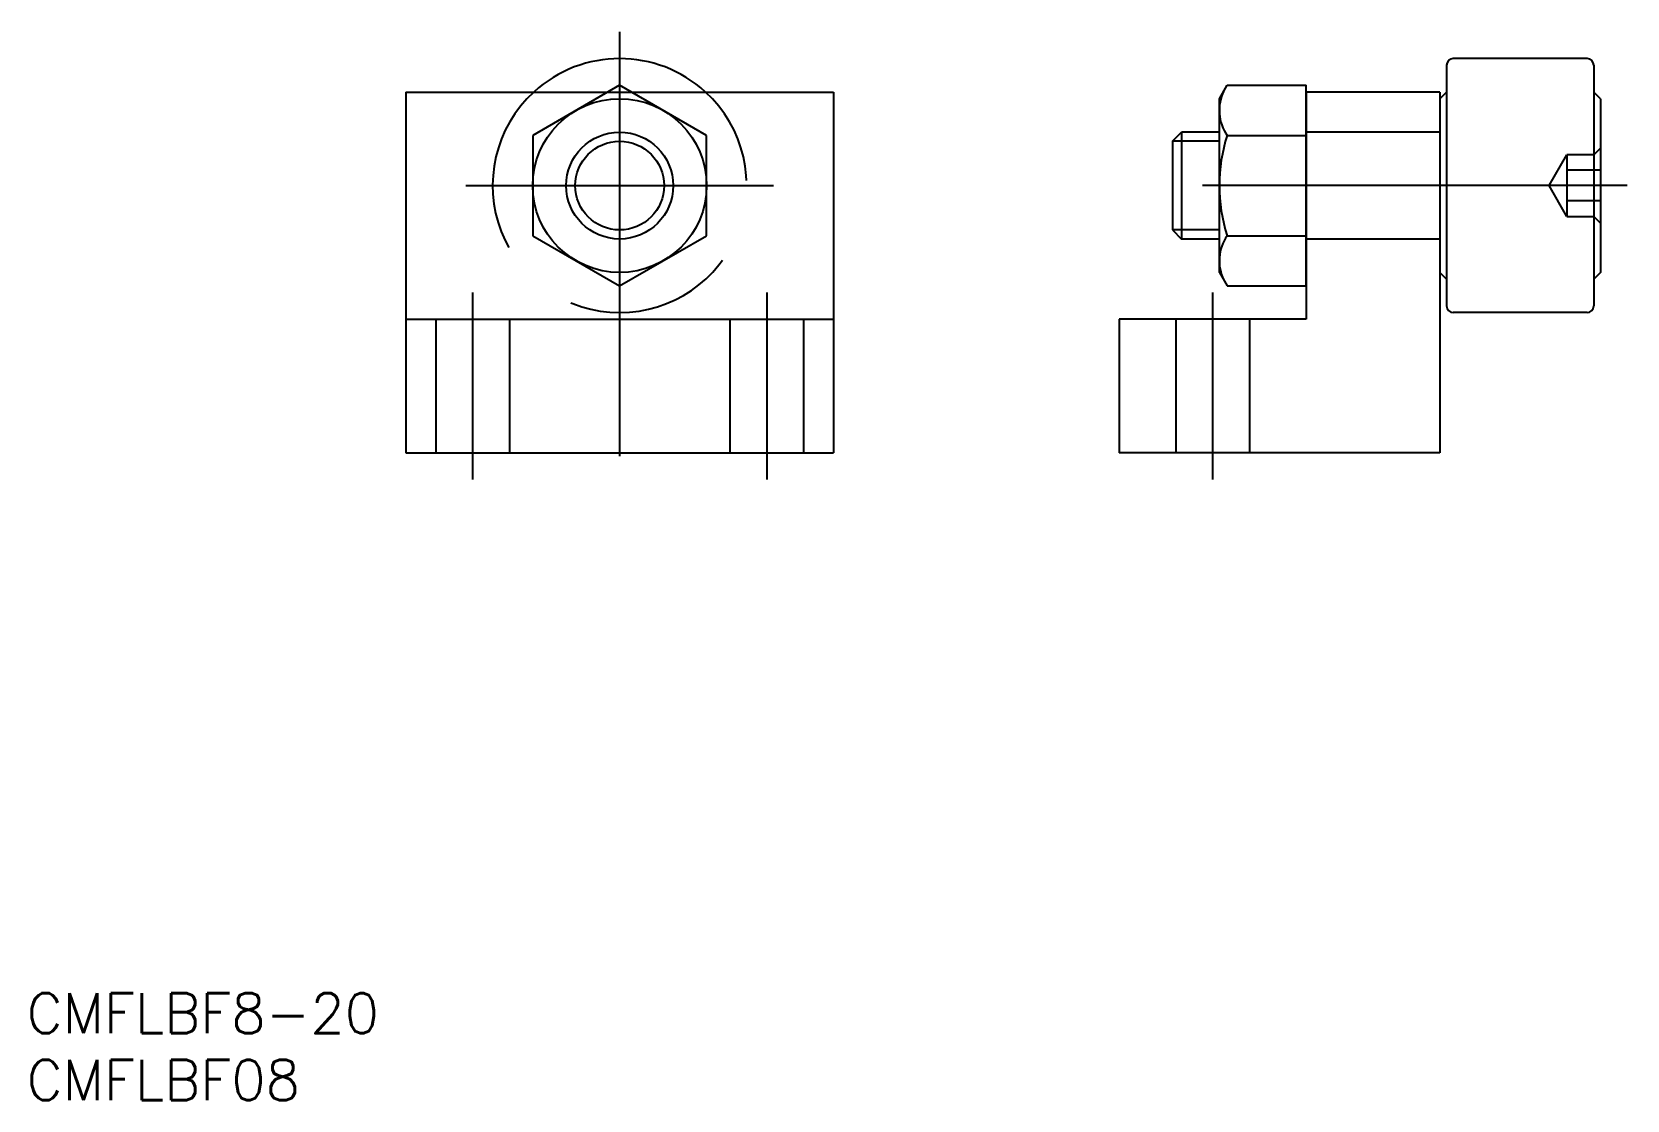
# Model space of a CAD drawing. Extents: x -44 to 75, y -68 to 12.
import ezdxf

# ---------------------------------------------------------------- set-up
doc = ezdxf.new("R2010")
doc.units = 0
doc.linetypes.add('CENTER', pattern=[50.8, 31.75, -6.35, 6.35, -6.35])
doc.linetypes.add('DASHED', pattern=[19.05, 12.7, -6.35])
doc.layers.get('0').update_dxf_attribs({"linetype": 'CONTINUOUS'})
doc.layers.add('CENTER', color=1, linetype='CENTER')
doc.styles.get("Standard").update_dxf_attribs({"font": 'txt.shx', "height": 3, "bigfont": 'bigfont.shx'})

msp = doc.modelspace()

# ---------------------------------------------------------------- linework, layer by layer
at = {"color": 7, "linetype": 'CONTINUOUS'}
for p, q in [((61.85, 9), (61.85, -9)), ((72.35, 9.5), (62.35, 9.5)), ((72.85, 9), (72.85, -9)), ((0, 7.51), (-6.5, 3.75)), ((6.5, 3.75), (0, 7.51)), ((44.85, 6.5), (45.43, 7.51)), ((45.43, 7.51), (51.35, 7.51)), ((51.35, -7.51), (51.35, 7.51)), ((-16, 7), (-16, -20)), ((-16, 7), (-0.88, 7)), ((0.88, 7), (16, 7)), ((16, 7), (16, -20)), ((44.85, -6.5), (44.85, 6.5)), ((61.35, 7), (51.35, 7)), ((51.35, 7), (51.35, -10)), ((61.35, 7), (61.35, -20)), ((61.85, 7), (61.35, 6.5)), ((61.35, 6.5), (61.35, -6.5)), ((73.35, 6.5), (72.85, 7)), ((73.35, 6.5), (73.35, -6.5)), ((-6.5, 3.75), (-6.5, -3.75)), ((6.5, -3.75), (6.5, 3.75)), ((41.35, 3.32), (42.02, 4)), ((42.02, 4), (42.02, -4)), ((44.85, 4), (42.02, 4)), ((45.43, 3.75), (51.35, 3.75)), ((41.35, 3.32), (41.35, -3.32)), ((41.35, -3.32), (42.02, -4)), ((-6.5, -3.75), (0, -7.51)), ((0, -7.51), (6.5, -3.75)), ((44.85, -4), (42.02, -4)), ((45.43, -3.75), (51.35, -3.75)), ((44.85, -6.5), (45.43, -7.51)), ((61.35, -6.5), (61.85, -7)), ((73.35, -6.5), (72.85, -7)), ((45.43, -7.51), (51.35, -7.51)), ((72.35, -9.5), (62.35, -9.5)), ((-16, -10), (16, -10)), ((51.35, -10), (37.35, -10)), ((37.35, -10), (37.35, -20)), ((-16, -20), (16, -20)), ((61.35, -20), (37.35, -20))]:
    msp.add_line(p, q, dxfattribs=at)
at = {"color": 3, "linetype": 'DASHED'}
for p, q in [((-0.88, 7), (0.88, 7)), ((61.35, 4), (51.35, 4)), ((72.85, 2.31), (73.35, 2.81)), ((69.51, 0), (70.85, 2.31)), ((70.85, 2.31), (70.85, -2.31)), ((72.85, 2.31), (70.85, 2.31)), ((70.85, -2.31), (69.51, 0)), ((73.35, 1.15), (70.85, 1.15)), ((73.35, -1.15), (70.85, -1.15)), ((70.85, -2.31), (72.85, -2.31)), ((73.35, -2.81), (72.85, -2.31)), ((61.35, -4), (51.35, -4)), ((-13.75, -10), (-13.75, -20)), ((-8.25, -10), (-8.25, -20)), ((8.25, -10), (8.25, -20)), ((13.75, -10), (13.75, -20)), ((41.6, -10), (41.6, -20)), ((47.1, -10), (47.1, -20))]:
    msp.add_line(p, q, dxfattribs=at)
at = {"color": 3, "linetype": 'CONTINUOUS'}
for p, q in [((44.85, 3.32), (41.35, 3.32)), ((44.85, -3.32), (41.35, -3.32))]:
    msp.add_line(p, q, dxfattribs=at)
at = {"color": 7, "linetype": 'CONTINUOUS'}
for radius in [6.5, 4]:
    msp.add_circle((0, 0), radius, dxfattribs=at)
at = {"color": 3, "linetype": 'CONTINUOUS'}
msp.add_circle((0, 0), 3.32, dxfattribs=at)
at = {"color": 7, "linetype": 'CONTINUOUS'}
for centre, radius, start, end in [((0, 0), 9.5, 47.4631, 132.5369), ((62.35, 9), 0.5, 90, 180), ((72.35, 9), 0.5, 0, 90), ((48.17, 5.63), 3.32, 154.3843, 214.3843), ((57.27, 0), 12.42, 162.412, 197.588), ((48.17, -5.63), 3.32, 145.6157, 205.6157), ((62.35, -9), 0.5, 180, 270), ((72.35, -9), 0.5, 270, 0)]:
    msp.add_arc(centre, radius, start, end, dxfattribs=at)
at = {"color": 3, "linetype": 'DASHED'}
msp.add_arc((0, 0), 9.5, 132.5369, 47.4631, dxfattribs=at)
at = {"layer": 'CENTER', "color": 1, "linetype": 'CENTER'}
for p, q in [((0, 11.5), (0, -22)), ((-11.5, 0), (11.5, 0)), ((75.35, 0), (39.35, 0)), ((-11, -8), (-11, -22)), ((11, -8), (11, -22)), ((44.35, -8), (44.35, -22))]:
    msp.add_line(p, q, dxfattribs=at)

# ---------------------------------------------------------------- texts
at = {"color": 7, "linetype": 'CONTINUOUS'}
for s, p in [('CMFLBF8-20', (-44.35, -63.42)), ('CMFLBF08', (-44.35, -68.42))]:
    msp.add_text(s, height=3, dxfattribs=at).set_placement(p)

doc.saveas('drawing.dxf')
